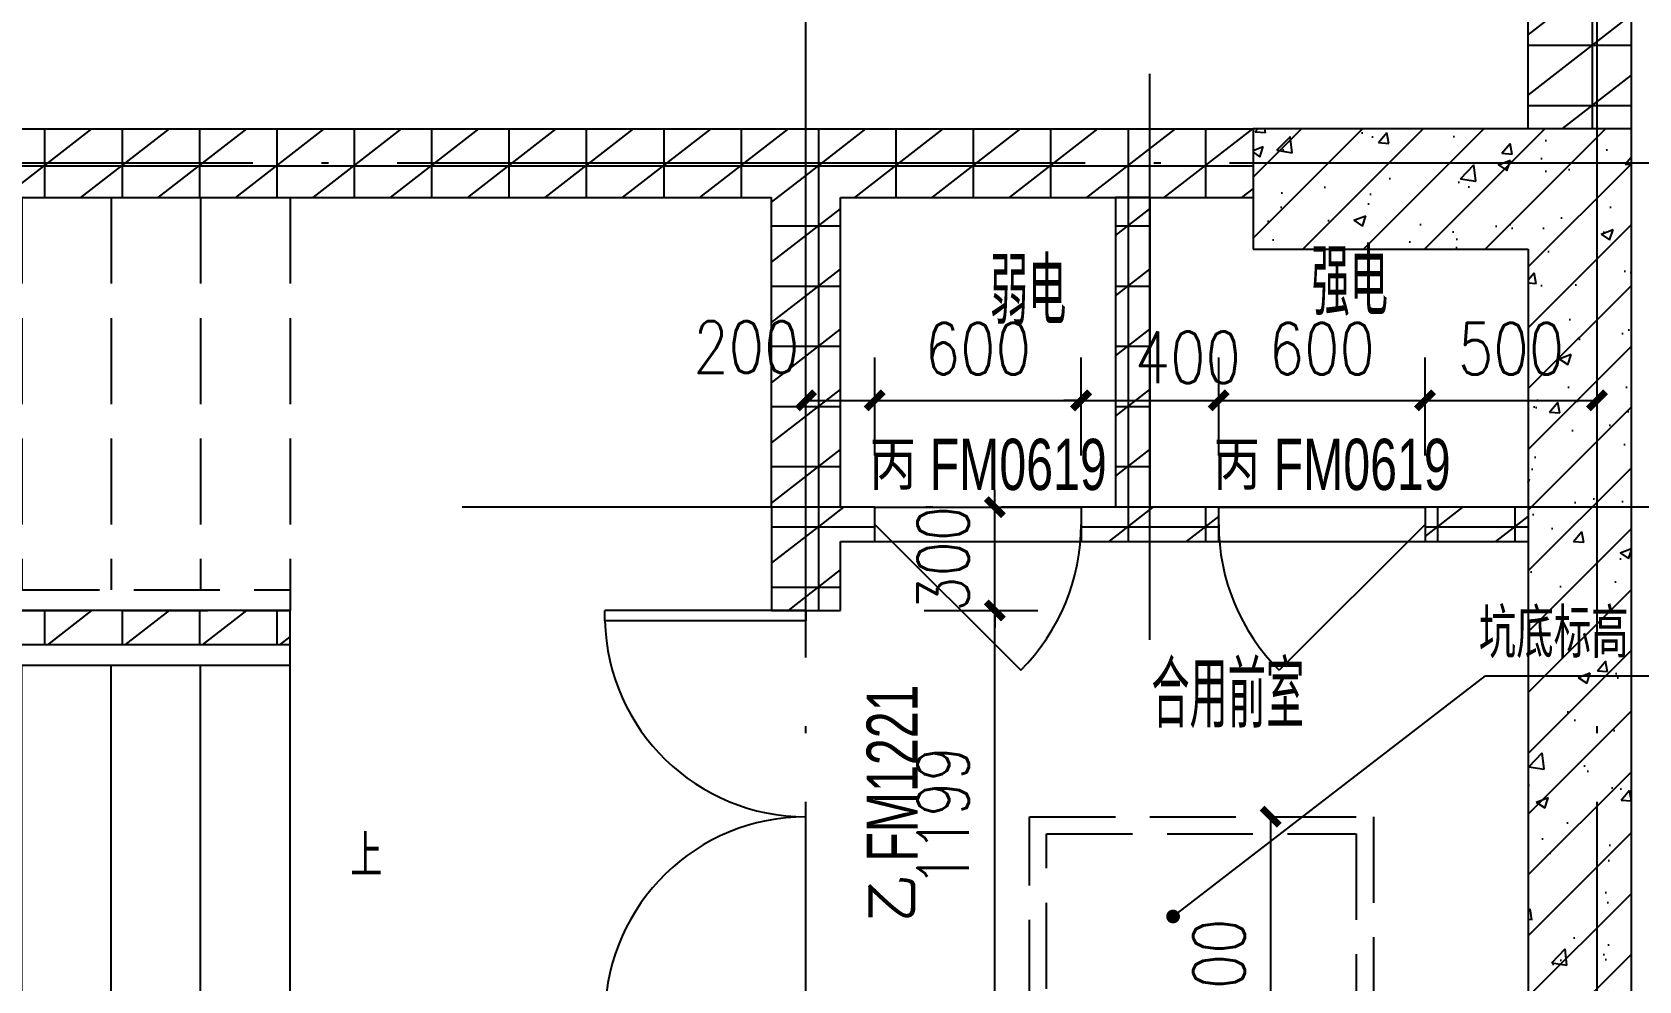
# Model space of a CAD drawing. Extents: x 718358 to 1668613, y -348838 to -159582.
# Drawn here: x 730063 to 734734, y -178770 to -176012 of the extents above; entities that cross this region are included whole.
import ezdxf

# ---------------------------------------------------------------- set-up
doc = ezdxf.new("R2010")
doc.units = 0
doc.header["$LTSCALE"] = 1000
doc.linetypes.add('DASH', pattern=[0.35, 0.25, -0.1])
doc.linetypes.add('DOTE', pattern=[2.42, 2, -0.2, 0.02, -0.2])
for name, color, linetype in [('地下室排水', 44, 'Continuous'), ('建-图例填充', 251, 'Continuous'), ('建-墙体', 2, 'Continuous'), ('建-尺寸', 73, 'Continuous'), ('建-引出', 3, 'Continuous'), ('建-影线', 8, 'Continuous'), ('建-房间名', 7, 'Continuous'), ('建-柱子', 6, 'Continuous'), ('建-楼梯', 4, 'Continuous'), ('建-符号', 3, 'Continuous'), ('建-符号说明', 7, 'Continuous'), ('建-轴网', 14, 'DOTE'), ('建-门', 4, 'Continuous'), ('建-门窗-编号', 7, 'Continuous')]:
    doc.layers.add(name, color=color, linetype=linetype)
doc.styles.add('_TCH_DIM', font='gt单线西文.shx', dxfattribs={"width": 0.8, "bigfont": 'gt单线中文.shx'})
doc.styles.add('_TCH_WINDOW', font='gt单线西文.shx', dxfattribs={"height": 3.5, "bigfont": 'gt单线中文.shx'})
doc.styles.add('DIM_FONT', font='SIMPLEX.shx', dxfattribs={"width": 0.8, "bigfont": 'GBCBIG.shx'})
doc.dimstyles.new('DIMN50', dxfattribs={"dimscale": 0.5, "dimtxt": 300, "dimasz": 100, "dimexe": 250, "dimexo": 300, "dimgap": 150, "dimtad": 1, "dimdec": 0, "dimzin": 0, "dimdsep": 46, "dimtxsty": 'DIM_FONT', "dimblk": 'ARCHTICK', "dimcen": 0.09, "dimdle": 1, "dimclrt": 7, "dimazin": 2, "dimtfac": 1, "dimtdec": 0, "dimtix": 1, "dimtmove": 2, "dimatfit": 3, "dimldrblk": 'ARCHTICK', "dimfxl": 1, "dimtolj": 1, "dimtzin": 0, "dimarcsym": 0})
pattern_1 = [(0, (0, 0), (0, 175), []), (37.875, (200, 0), (-84.807639, 109.038328), []), (90, (200, 0), (-225, 1e-14), [])]

# ---------------------------------------------------------------- blocks, each defined once
blk = doc.blocks.new('gnftfgfgdsgfd')
at = {"layer": '建-楼梯'}
for p, q in [((726912.8, -155897.7), (729151.5, -155897.7)), ((726912.8, -155897.7), (726912.8, -157037.7)), ((727172.8, -155897.7), (727172.8, -157037.7)), ((727432.8, -155897.7), (727432.8, -157037.7)), ((727692.8, -155897.7), (727692.8, -157037.7)), ((727952.8, -155897.7), (727952.8, -157037.7)), ((728212.8, -155897.7), (728212.8, -157037.7)), ((728472.8, -155897.7), (728472.8, -157037.7)), ((728732.8, -155897.7), (728732.8, -156462.5)), ((729151.5, -155897.7), (728871.1, -156383.3)), ((729266.9, -155897.7), (728944.3, -156456.5)), ((728992.8, -155897.7), (728992.8, -156222.5)), ((728871.1, -156383.3), (728997.3, -156509.5)), ((728992.8, -156372.5), (728992.8, -156505)), ((728997.3, -156509.5), (728732.4, -156462.8)), ((728732.4, -156462.8), (728864.5, -156594.8)), ((728732.8, -156463.2), (728732.8, -156622.9)), ((728791.3, -156521.6), (728458.7, -157097.7)), ((728864.5, -156594.8), (728574.1, -157097.7)), ((726912.8, -157037.7), (726912.8, -157097.7)), ((726912.8, -157037.7), (728493.3, -157037.7)), ((726912.8, -157037.7), (726912.8, -157097.7)), ((726912.8, -157097.7), (728458.7, -157097.7)), ((726912.8, -157097.7), (728458.7, -157097.7)), ((728861.1, -157700.6), (729151.5, -157197.7)), ((728934.3, -157773.8), (729266.9, -157197.7)), ((730812.8, -157197.7), (729266.9, -157197.7)), ((730812.8, -157197.7), (729266.9, -157197.7)), ((730812.8, -157257.7), (730812.8, -157197.7)), ((730812.8, -157257.7), (730812.8, -157197.7)), ((730812.8, -157257.7), (729232.3, -157257.7)), ((729252.8, -158397.9), (729252.8, -157257.7)), ((729512.8, -158397.9), (729512.8, -157257.7)), ((729772.8, -158397.9), (729772.8, -157257.7)), ((730032.8, -158397.9), (730032.8, -157257.7)), ((730292.8, -158397.9), (730292.8, -157257.7)), ((730552.8, -158397.9), (730552.8, -157257.7)), ((730812.8, -158397.9), (730812.8, -157257.7)), ((728993.2, -157832.7), (728861.1, -157700.6)), ((728992.8, -157832.3), (728992.8, -157672.5)), ((728854.5, -157912.2), (728728.3, -157785.9)), ((728728.3, -157785.9), (728993.2, -157832.7)), ((728732.8, -157922.9), (728732.8, -157790.4)), ((728458.7, -158397.9), (728781.3, -157839)), ((728992.8, -158397.9), (728992.8, -157832.9)), ((728574.1, -158397.9), (728854.5, -157912.2)), ((728732.8, -158397.9), (728732.8, -158172.9)), ((730812.8, -158397.9), (728574.1, -158397.9))]:
    blk.add_line(p, q, dxfattribs=at)
at = {"layer": '建-楼梯', "linetype": 'DASH'}
for p, q in [((729252.8, -155922.2), (729252.8, -157037.7)), ((729266.9, -155897.7), (730812.8, -155897.7)), ((729512.8, -155897.7), (729512.8, -157037.7)), ((729772.8, -155897.7), (729772.8, -157037.7)), ((730032.8, -155897.7), (730032.8, -157037.7)), ((730292.8, -155897.7), (730292.8, -157037.7)), ((730552.8, -155897.7), (730552.8, -157037.7)), ((730812.8, -155897.7), (730812.8, -157037.7)), ((728992.8, -156512.4), (728992.8, -157037.7)), ((728732.8, -156822.9), (728732.8, -157037.7)), ((728608.8, -157037.7), (730812.8, -157037.7)), ((730812.8, -157037.7), (730812.8, -157097.7)), ((730812.8, -157037.7), (730812.8, -157097.7)), ((728574.1, -157097.7), (730812.8, -157097.7)), ((728574.1, -157097.7), (730812.8, -157097.7)), ((729151.5, -157197.7), (726912.8, -157197.7)), ((726912.8, -157257.7), (726912.8, -157197.7)), ((729151.5, -157197.7), (726912.8, -157197.7)), ((726912.8, -157257.7), (726912.8, -157197.7)), ((726912.8, -158397.9), (726912.8, -157257.7)), ((729116.8, -157257.7), (726912.8, -157257.7)), ((727172.8, -158397.9), (727172.8, -157257.7)), ((727432.8, -158397.9), (727432.8, -157257.7)), ((727692.8, -158397.9), (727692.8, -157257.7)), ((727952.8, -158397.9), (727952.8, -157257.7)), ((728212.8, -158397.9), (728212.8, -157257.7)), ((728472.8, -158373.4), (728472.8, -157257.7)), ((728732.8, -157783.1), (728732.8, -157257.7)), ((728992.8, -157472.5), (728992.8, -157257.7)), ((728458.7, -158397.9), (726912.8, -158397.9))]:
    blk.add_line(p, q, dxfattribs=at)
at = {"layer": '建-符号'}
for points in [[(726782.8, -156497.7, 0, 0, 0), (728582.8, -156497.7, 40, 0, 0), (728732.8, -156497.7, 0, 0, 0)], [(730942.8, -157797.7, 0, 0, 0), (729142.8, -157797.7, 40, 0, 0), (728992.8, -157797.7, 0, 0, 0)]]:
    blk.add_lwpolyline(points, format="xyseb", dxfattribs=at)
at = {"layer": '建-符号说明', "style": '_TCH_DIM', "width": 0.8}
for p in [(726631, -156572.7), (730987.8, -157872.7)]:
    blk.add_text('上', height=122.8, dxfattribs=at).set_placement(p)
blk = doc.blocks.new('_ArchTick')
at = {"color": 0, "linetype": 'ByBlock', "const_width": 0.4}
blk.add_lwpolyline([(-0.5, -0.5), (0.5, 0.5)], dxfattribs=at)
blk = doc.blocks.new('*D838')
at = {"layer": 'Defpoints', "color": 0, "transparency": 16777216}
for p in [(732512.8, -177082.1), (732312.8, -177392.7), (732512.8, -177392.7)]:
    blk.add_point(p, dxfattribs=at)
at = {"layer": '建-尺寸', "color": 0, "lineweight": -2, "transparency": 16777216}
for p, q in [((732312.8, -177242.7), (732312.8, -176957.1)), ((732512.8, -177242.7), (732512.8, -176957.1)), ((732312.3, -177082.1), (732513.3, -177082.1))]:
    blk.add_line(p, q, dxfattribs=at)
at = {"layer": '建-尺寸', "color": 0, "lineweight": -2, "transparency": 16777216, "xscale": 50, "yscale": 50, "zscale": 50, "rotation": 180}
blk.add_blockref('_ArchTick', (732312.8, -177082.1), dxfattribs=at)
at = {"layer": '建-尺寸', "color": 0, "lineweight": -2, "transparency": 16777216, "xscale": 50, "yscale": 50, "zscale": 50}
blk.add_blockref('_ArchTick', (732512.8, -177082.1), dxfattribs=at)
at = {"layer": '建-尺寸', "color": 7, "transparency": 16777216, "insert": (732139.4, -176927.1), "char_height": 150, "attachment_point": 5, "style": 'DIM_FONT'}
blk.add_mtext('\\A1;200', dxfattribs=at)
blk = doc.blocks.new('*D839')
at = {"layer": 'Defpoints', "color": 0, "transparency": 16777216}
for p in [(733112.8, -177082.1), (732512.8, -177392.7), (733112.8, -177392.7)]:
    blk.add_point(p, dxfattribs=at)
at = {"layer": '建-尺寸', "color": 0, "lineweight": -2, "transparency": 16777216}
for p, q in [((732512.8, -177242.7), (732512.8, -176957.1)), ((733112.8, -177242.7), (733112.8, -176957.1)), ((732512.3, -177082.1), (733113.3, -177082.1))]:
    blk.add_line(p, q, dxfattribs=at)
at = {"layer": '建-尺寸', "color": 0, "lineweight": -2, "transparency": 16777216, "xscale": 50, "yscale": 50, "zscale": 50, "rotation": 180}
blk.add_blockref('_ArchTick', (732512.8, -177082.1), dxfattribs=at)
at = {"layer": '建-尺寸', "color": 0, "lineweight": -2, "transparency": 16777216, "xscale": 50, "yscale": 50, "zscale": 50}
blk.add_blockref('_ArchTick', (733112.8, -177082.1), dxfattribs=at)
at = {"layer": '建-尺寸', "color": 7, "transparency": 16777216, "insert": (732812.8, -176932.1), "char_height": 150, "attachment_point": 5, "style": 'DIM_FONT'}
blk.add_mtext('\\A1;600', dxfattribs=at)
blk = doc.blocks.new('*D840')
at = {"layer": 'Defpoints', "color": 0, "transparency": 16777216}
for p in [(733512.8, -177082.1), (733112.8, -177392.7), (733512.8, -177392.7)]:
    blk.add_point(p, dxfattribs=at)
at = {"layer": '建-尺寸', "color": 0, "lineweight": -2, "transparency": 16777216}
for p, q in [((733112.8, -177242.7), (733112.8, -176957.1)), ((733512.8, -177242.7), (733512.8, -176957.1)), ((733112.8, -177082.1), (733062.8, -177082.1)), ((733112.8, -177082.1), (733512.8, -177082.1)), ((733512.8, -177082.1), (733562.8, -177082.1))]:
    blk.add_line(p, q, dxfattribs=at)
at = {"layer": '建-尺寸', "color": 0, "lineweight": -2, "transparency": 16777216, "xscale": 50, "yscale": 50, "zscale": 50}
blk.add_blockref('_ArchTick', (733112.8, -177082.1), dxfattribs=at)
at = {"layer": '建-尺寸', "color": 0, "lineweight": -2, "transparency": 16777216, "xscale": 50, "yscale": 50, "zscale": 50, "rotation": 180}
blk.add_blockref('_ArchTick', (733512.8, -177082.1), dxfattribs=at)
at = {"layer": '建-尺寸', "color": 7, "transparency": 16777216, "insert": (733423.2, -176957.1), "char_height": 150, "attachment_point": 5, "style": 'DIM_FONT'}
blk.add_mtext('\\A1;400', dxfattribs=at)
blk = doc.blocks.new('*D841')
at = {"layer": 'Defpoints', "color": 0, "transparency": 16777216}
for p in [(734112.8, -177082.1), (733512.8, -177392.7), (734112.8, -177392.7)]:
    blk.add_point(p, dxfattribs=at)
at = {"layer": '建-尺寸', "color": 0, "lineweight": -2, "transparency": 16777216}
for p, q in [((733512.8, -177242.7), (733512.8, -176957.1)), ((734112.8, -177242.7), (734112.8, -176957.1)), ((733512.3, -177082.1), (734113.3, -177082.1))]:
    blk.add_line(p, q, dxfattribs=at)
at = {"layer": '建-尺寸', "color": 0, "lineweight": -2, "transparency": 16777216, "xscale": 50, "yscale": 50, "zscale": 50, "rotation": 180}
blk.add_blockref('_ArchTick', (733512.8, -177082.1), dxfattribs=at)
at = {"layer": '建-尺寸', "color": 0, "lineweight": -2, "transparency": 16777216, "xscale": 50, "yscale": 50, "zscale": 50}
blk.add_blockref('_ArchTick', (734112.8, -177082.1), dxfattribs=at)
at = {"layer": '建-尺寸', "color": 7, "transparency": 16777216, "insert": (733812.8, -176932.1), "char_height": 150, "attachment_point": 5, "style": 'DIM_FONT'}
blk.add_mtext('\\A1;600', dxfattribs=at)
blk = doc.blocks.new('*D842')
at = {"layer": 'Defpoints', "color": 0, "transparency": 16777216}
for p in [(734612.8, -177082.1), (734112.8, -177392.7), (734612.8, -177392.7)]:
    blk.add_point(p, dxfattribs=at)
at = {"layer": '建-尺寸', "color": 0, "lineweight": -2, "transparency": 16777216}
for p, q in [((734112.8, -177242.7), (734112.8, -176957.1)), ((734612.8, -177242.7), (734612.8, -176957.1)), ((734112.3, -177082.1), (734613.3, -177082.1))]:
    blk.add_line(p, q, dxfattribs=at)
at = {"layer": '建-尺寸', "color": 0, "lineweight": -2, "transparency": 16777216, "xscale": 50, "yscale": 50, "zscale": 50, "rotation": 180}
blk.add_blockref('_ArchTick', (734112.8, -177082.1), dxfattribs=at)
at = {"layer": '建-尺寸', "color": 0, "lineweight": -2, "transparency": 16777216, "xscale": 50, "yscale": 50, "zscale": 50}
blk.add_blockref('_ArchTick', (734612.8, -177082.1), dxfattribs=at)
at = {"layer": '建-尺寸', "color": 7, "transparency": 16777216, "insert": (734362.8, -176932.1), "char_height": 150, "attachment_point": 5, "style": 'DIM_FONT'}
blk.add_mtext('\\A1;500', dxfattribs=at)
blk = doc.blocks.new('*D866')
at = {"layer": 'Defpoints', "color": 0, "transparency": 16777216}
for p in [(732506.9, -177692.9), (732861.7, -177692.9), (732506.9, -178892.4)]:
    blk.add_point(p, dxfattribs=at)
at = {"layer": '建-尺寸', "color": 0, "lineweight": -2, "transparency": 16777216}
for p, q in [((732656.9, -177692.9), (732986.7, -177692.9)), ((732861.7, -178892.9), (732861.7, -177692.4)), ((732656.9, -178892.4), (732986.7, -178892.4))]:
    blk.add_line(p, q, dxfattribs=at)
at = {"layer": '建-尺寸', "color": 0, "lineweight": -2, "transparency": 16777216, "xscale": 50, "yscale": 50, "zscale": 50}
for p, rotation in [((732861.7, -177692.9), 90), ((732861.7, -178892.4), 270)]:
    blk.add_blockref('_ArchTick', p, dxfattribs=dict(at, rotation=rotation))
at = {"layer": '建-尺寸', "color": 7, "transparency": 16777216, "insert": (732711.7, -178292.6), "char_height": 150, "attachment_point": 5, "rotation": 90, "style": 'DIM_FONT'}
blk.add_mtext('\\A1;1199', dxfattribs=at)
blk = doc.blocks.new('*D867')
at = {"layer": 'Defpoints', "color": 0, "transparency": 16777216}
for p in [(732506.9, -177392.7), (732861.7, -177392.7), (732506.9, -177692.9)]:
    blk.add_point(p, dxfattribs=at)
at = {"layer": '建-尺寸', "color": 0, "lineweight": -2, "transparency": 16777216}
for p, q in [((732861.7, -177392.7), (732861.7, -177342.7)), ((732656.9, -177392.7), (732986.7, -177392.7)), ((732861.7, -177692.9), (732861.7, -177392.7)), ((732656.9, -177692.9), (732986.7, -177692.9)), ((732861.7, -177692.9), (732861.7, -177742.9))]:
    blk.add_line(p, q, dxfattribs=at)
at = {"layer": '建-尺寸', "color": 0, "lineweight": -2, "transparency": 16777216, "xscale": 50, "yscale": 50, "zscale": 50}
for p, rotation in [((732861.7, -177392.7), 270), ((732861.7, -177692.9), 90)]:
    blk.add_blockref('_ArchTick', p, dxfattribs=dict(at, rotation=rotation))
at = {"layer": '建-尺寸', "color": 7, "transparency": 16777216, "insert": (732711.7, -177542.8), "char_height": 150, "attachment_point": 5, "rotation": 90, "style": 'DIM_FONT'}
blk.add_mtext('\\A1;300', dxfattribs=at)
blk = doc.blocks.new('*D886')
at = {"layer": 'Defpoints', "color": 0, "transparency": 16777216}
for p in [(733510, -178292.7), (733664, -178292.7), (733510, -179192.7)]:
    blk.add_point(p, dxfattribs=at)
at = {"layer": '建-尺寸', "color": 0, "lineweight": -2, "transparency": 16777216}
for p, q in [((733660, -178292.7), (733789, -178292.7)), ((733664, -179193.2), (733664, -178292.2)), ((733660, -179192.7), (733789, -179192.7))]:
    blk.add_line(p, q, dxfattribs=at)
at = {"layer": '建-尺寸', "color": 0, "lineweight": -2, "transparency": 16777216, "xscale": 50, "yscale": 50, "zscale": 50}
for p, rotation in [((733664, -178292.7), 90), ((733664, -179192.7), 270)]:
    blk.add_blockref('_ArchTick', p, dxfattribs=dict(at, rotation=rotation))
at = {"layer": '建-尺寸', "color": 7, "transparency": 16777216, "insert": (733514, -178742.7), "char_height": 150, "attachment_point": 5, "rotation": 90, "style": 'DIM_FONT'}
blk.add_mtext('\\A1;900', dxfattribs=at)

msp = doc.modelspace()

# ---------------------------------------------------------------- hatches: boundary and pattern name
at = {"layer": '建-影线'}
h = msp.add_hatch(dxfattribs=at)
h.set_pattern_fill('空心砖', color=256, scale=50, style=0)
h.set_pattern_definition(pattern_1)
h.paths.add_polyline_path([(734412.8, -176292.7), (734712.8, -176292.7), (734712.8, -175785), (734412.8, -175785)])
h = msp.add_hatch(dxfattribs=at)
h.set_pattern_fill('空心砖', color=256, scale=50, style=0)
h.set_pattern_definition(pattern_1)
h.paths.add_polyline_path([(725412.8, -176426), (725512.8, -176492.7), (732212.8, -176492.7), (732312.8, -176426), (732312.8, -176292.7), (725412.8, -176292.7)])
h = msp.add_hatch(dxfattribs=at)
h.set_pattern_fill('空心砖', color=256, scale=50, style=0)
h.set_pattern_definition(pattern_1)
h.paths.add_polyline_path([(732312.8, -176426), (732412.8, -176492.7), (733612.7, -176492.7), (733612.7, -176292.7), (732312.8, -176292.7)])
h = msp.add_hatch(dxfattribs=at)
h.set_pattern_fill('钢筋混凝土', color=256, scale=50, style=0)
h.set_pattern_definition([(45, (0, 0), (-88.388348, 88.388348), []), (50, (0, 0), (358.63009, -31.37607), [37.5, -412.5]), (355, (0, 0), (-69.37567, 376.09607), [30, -330]), (100.4514, (29.9, -2.6), (289.25469, 344.71977), [31.8701, -350.57106]), (46.1842, (0, 100), (533.62052, -82.7595), [56.25, -618.75]), (96.6356, (44.47, 93.1), (467.33135, 487.05894), [47.80514, -525.8565]), (351.1842, (0, 100), (467.33097, 487.0593), [45, -495]), (21, (50, 75), (298.45353, -201.30945), [37.5, -412.5]), (326, (50, 75), (121.65767, 362.57502), [30, -330]), (71.4514, (74.87, 58.22), (420.11131, 161.26525), [31.8701, -350.57106]), (37.5, (0, 0), (6.079928, 166.446927), [0, -326, 0, -335, 0, -331.25]), (7.5, (0, 0), (131.53477, 197.205856), [0, -191, 0, -318.5, 0, -126.25]), (327.5, (-111.5, 0), (266.911218, -11.277436), [0, -125, 0, -390, 0, -517.5]), (317.5, (-161.5, 0), (291.593085, 50.05249), [0, -162.5, 0, -259, 0, -367.5])])
h.paths.add_polyline_path([(734412.8, -176642.7), (734412.8, -179292.7), (734712.8, -179292.7), (734712.8, -176292.7), (733612.8, -176292.7), (733612.8, -176642.7)])
h = msp.add_hatch(dxfattribs=at)
h.set_pattern_fill('空心砖', color=256, scale=50, style=0)
h.set_pattern_definition(pattern_1)
h.paths.add_polyline_path([(732346.1, -177426), (732412.8, -177392.7), (732412.8, -176492.7), (732312.8, -176426), (732212.8, -176492.7), (732212.8, -177392.7)])
h = msp.add_hatch(dxfattribs=at)
h.set_pattern_fill('空心砖', color=256, scale=50, style=0)
h.set_pattern_definition(pattern_1)
h.paths.add_polyline_path([(733212.8, -176492.7), (733212.8, -177392.7), (733279.5, -177426), (733312.8, -177392.7), (733312.8, -176492.7)])
h = msp.add_hatch(dxfattribs=at)
h.set_pattern_fill('空心砖', color=256, scale=50, style=0)
h.set_pattern_definition(pattern_1)
h.paths.add_polyline_path([(732212.8, -177392.7), (732212.8, -177692.9), (732412.8, -177692.9), (732412.8, -177492.7), (732346.1, -177426)])
h = msp.add_hatch(dxfattribs=at)
h.set_pattern_fill('空心砖', color=256, scale=50, style=0)
h.set_pattern_definition(pattern_1)
h.paths.add_polyline_path([(732412.8, -177492.7), (732512.8, -177492.7), (732512.8, -177392.7), (732412.8, -177392.7), (732346.1, -177426)])
h = msp.add_hatch(dxfattribs=at)
h.set_pattern_fill('空心砖', color=256, scale=50, style=0)
h.set_pattern_definition(pattern_1)
h.paths.add_polyline_path([(733212.8, -177392.7), (733112.8, -177392.7), (733112.8, -177492.7), (733312.8, -177492.7), (733279.5, -177426)])
h = msp.add_hatch(dxfattribs=at)
h.set_pattern_fill('空心砖', color=256, scale=50, style=0)
h.set_pattern_definition(pattern_1)
h.paths.add_polyline_path([(733312.8, -177492.7), (733512.8, -177492.7), (733512.8, -177392.7), (733312.8, -177392.7), (733279.5, -177426)])
h = msp.add_hatch(dxfattribs=at)
h.set_pattern_fill('空心砖', color=256, scale=50, style=0)
h.set_pattern_definition(pattern_1)
h.paths.add_polyline_path([(734412.8, -177492.7), (734412.8, -177392.7), (734112.8, -177392.7), (734112.8, -177492.7)])
h = msp.add_hatch(dxfattribs=at)
h.set_pattern_fill('空心砖', color=256, scale=50, style=0)
h.set_pattern_definition(pattern_1)
h.paths.add_polyline_path([(730812.8, -177692.7), (726912.8, -177692.7), (726912.8, -177792.7), (730812.8, -177792.7)])

# ---------------------------------------------------------------- linework, layer by layer
at = {"layer": '地下室排水', "linetype": 'DASH'}
msp.add_lwpolyline([(732962.5, -178292.7), (733962.5, -178292.7), (733962.5, -181292.7), (732962.5, -181292.7), (732962.5, -178292.7)], dxfattribs=at)
msp.add_lwpolyline([(733012.5, -178342.7), (733912.5, -178342.7), (733912.5, -181242.7), (733012.5, -181242.7)], close=True, dxfattribs=at)
at = {"layer": '建-墙体'}
for p, q in [((734412.8, -176292.7), (734412.8, -175785)), ((734712.8, -176292.7), (734712.8, -175785)), ((725412.8, -176292.7), (732312.8, -176292.7)), ((732312.8, -176292.7), (733612.7, -176292.7)), ((733612.7, -176292.7), (733612.7, -176492.7)), ((725512.8, -176492.7), (732212.8, -176492.7)), ((732212.8, -177392.7), (732212.8, -176492.7)), ((732412.8, -176492.7), (733612.7, -176492.7)), ((732412.8, -177392.7), (732412.8, -176492.7)), ((733212.8, -176492.7), (733212.8, -177392.7)), ((733312.8, -176492.7), (733212.8, -176492.7)), ((733312.8, -176492.7), (733312.8, -177392.7)), ((732212.8, -177392.7), (732212.8, -177692.9)), ((732512.8, -177392.7), (732412.8, -177392.7)), ((732512.8, -177492.7), (732512.8, -177392.7)), ((733212.8, -177392.7), (733112.8, -177392.7)), ((733112.8, -177392.7), (733112.8, -177492.7)), ((733512.8, -177392.7), (733312.8, -177392.7)), ((733512.8, -177492.7), (733512.8, -177392.7)), ((734412.8, -177392.7), (734112.8, -177392.7)), ((734112.8, -177392.7), (734112.8, -177492.7)), ((732412.8, -177492.7), (732512.8, -177492.7)), ((732412.8, -177692.9), (732412.8, -177492.7)), ((733112.8, -177492.7), (733312.8, -177492.7)), ((733312.8, -177492.7), (733512.8, -177492.7)), ((734112.8, -177492.7), (734412.8, -177492.7)), ((730812.8, -177692.7), (726912.8, -177692.7)), ((730812.8, -177792.7), (730812.8, -177692.7)), ((732212.8, -177692.9), (732412.8, -177692.9)), ((730812.8, -177792.7), (726912.8, -177792.7))]:
    msp.add_line(p, q, dxfattribs=at)
at = {"layer": '建-引出'}
for p, q in [((733380.1, -178582.7), (734288.3, -177883.4)), ((734288.3, -177883.4), (735559.8, -177883.4))]:
    msp.add_line(p, q, dxfattribs=at)
at = {"layer": '建-引出', "const_width": 20}
msp.add_lwpolyline([(733372.2, -178588.8, 1), (733388, -178576.6, 1)], format="xyb", close=True, dxfattribs=at)
at = {"layer": '建-柱子'}
for p, q in [((734712.8, -176292.7), (733612.8, -176292.7)), ((733612.8, -176292.7), (733612.8, -176642.7)), ((734712.8, -179292.7), (734712.8, -176292.7)), ((733612.8, -176642.7), (734412.8, -176642.7)), ((734412.8, -176642.7), (734412.8, -179292.7))]:
    msp.add_line(p, q, dxfattribs=at)
msp.add_lwpolyline([(734712.8, -176592.7), (734712.8, -176292.7), (734412.8, -176292.7)], dxfattribs=at)
at = {"layer": '建-轴网'}
for p, q in [((732312.8, -182669.8), (732312.8, -175785)), ((734612.8, -182669.8), (734612.8, -175785)), ((733312.8, -177778.1), (733312.8, -176133)), ((735544.6, -176392.7), (722609.5, -176392.7)), ((734881.5, -177392.7), (731312.8, -177392.7))]:
    msp.add_line(p, q, dxfattribs=at)
at = {"layer": '建-门'}
for p, q in [((732512.8, -177392.7), (733112.8, -177392.7)), ((733512.8, -177392.7), (734112.8, -177392.7)), ((732512.8, -177442.7), (732937.1, -177867)), ((734112.8, -177442.7), (733688.5, -177867)), ((732512.8, -177492.7), (733112.8, -177492.7)), ((733512.8, -177492.7), (734112.8, -177492.7)), ((732312.8, -177692.9), (731727.8, -177692.9)), ((731727.8, -177722.9), (731727.8, -177692.9)), ((732312.8, -177692.9), (732312.8, -177722.9)), ((732312.8, -177722.9), (731727.8, -177722.9))]:
    msp.add_line(p, q, dxfattribs=at)
for centre, radius, start, end in [((732512.8, -177442.7), 600, 315, 0), ((734112.8, -177442.7), 600, 180, 225), ((732312.8, -177707.9), 585, 181.4693, 270), ((732312.8, -178877.9), 585, 90, 178.5307)]:
    msp.add_arc(centre, radius, start, end, dxfattribs=at)

# ---------------------------------------------------------------- block references
at = {"layer": '建-图例填充'}
msp.add_blockref('gnftfgfgdsgfd', (0, -20595), dxfattribs=at)

# ---------------------------------------------------------------- texts
at = {"layer": '建-房间名', "style": 'DIM_FONT', "width": 0.8}
for s, p in [('强电', (733782.9, -176834.9)), ('弱电', (732847.6, -176861.6)), ('合用前室', (733317, -178034.4))]:
    msp.add_text(s, height=192.91, dxfattribs=at).set_placement(p)
at = {"layer": '建-符号说明', "style": '_TCH_DIM', "width": 0.8}
msp.add_text('坑底标高', height=143.31, dxfattribs=at).set_placement((734269.1, -177830.9))
at = {"layer": '建-门窗-编号', "style": '_TCH_WINDOW', "width": 0.705882}
for s, rotation, p in [('FM0619', 0, (732672.3, -177342.7)), ('FM0619', 0, (733672.3, -177342.7)), ('FM1221', 90, (732637.8, -178423.4))]:
    msp.add_text(s, height=148.75, rotation=rotation, dxfattribs=at).set_placement(p)
at = {"layer": '建-门窗-编号', "style": '_TCH_WINDOW'}
for s, rotation, p in [('丙', 0, (732497.3, -177342.7)), ('丙', 0, (733497.3, -177342.7)), ('乙', 90, (732637.8, -178598.4))]:
    msp.add_text(s, height=143.3, rotation=rotation, dxfattribs=at).set_placement(p)

# ---------------------------------------------------------------- dimensions: what is measured, and where the dimension line sits
at = {"layer": '建-尺寸'}
for base, p1, p2, picture, middle in [((732512.8, -177082.1), (732312.8, -177392.7), (732512.8, -177392.7), '*D838', (732139.4, -176927.1)), ((733512.8, -177082.1), (733112.8, -177392.7), (733512.8, -177392.7), '*D840', (733423.2, -176957.1))]:
    dim = msp.add_linear_dim(base=base, p1=p1, p2=p2, angle=0, dimstyle='DIMN50', dxfattribs=at)
    dim.commit()
    dim.dimension.update_dxf_attribs({"geometry": picture, "text_midpoint": middle, "dimtype": 161})
for p1, p2, distance, picture, middle in [((732512.8, -177392.7), (733112.8, -177392.7), 310.5, '*D839', (732812.8, -176932.1)), ((733512.8, -177392.7), (734112.8, -177392.7), 310.5, '*D841', (733812.8, -176932.1)), ((734112.8, -177392.7), (734612.8, -177392.7), 310.5, '*D842', (734362.8, -176932.1)), ((732506.9, -177692.9), (732506.9, -177392.7), -354.8, '*D867', (732711.7, -177542.8)), ((732506.8689, -178892.3619), (732506.8689, -177692.8875), -354.8298, '*D866', (732711.6987, -178292.6247)), ((733510, -179192.7), (733510, -178292.7), -154, '*D886', (733514, -178742.7))]:
    dim = msp.add_aligned_dim(p1=p1, p2=p2, distance=distance, dimstyle='DIMN50', dxfattribs=at)
    dim.commit()
    dim.dimension.update_dxf_attribs({"geometry": picture, "text_midpoint": middle})

doc.saveas('drawing.dxf')
